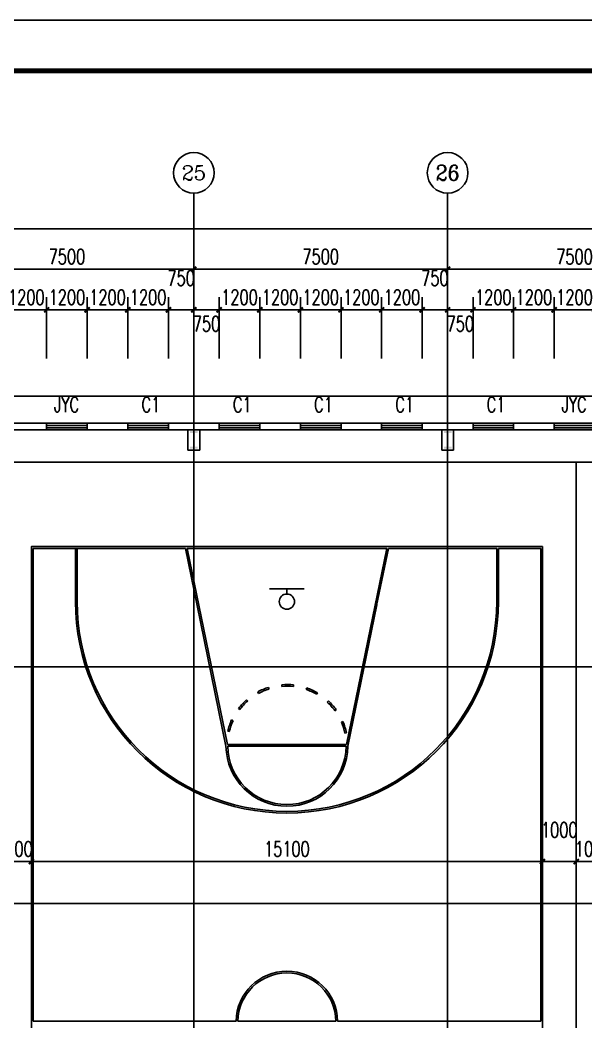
# Model space of a CAD drawing. Extents: x 962303 to 1579583, y -174742 to 224716.
# Drawn here: x 1523587 to 1540311, y 110641 to 140258 of the extents above; entities that cross this region are included whole.
import ezdxf
from ezdxf.enums import TextEntityAlignment as Align

# ---------------------------------------------------------------- set-up
doc = ezdxf.new("R2010")
doc.units = 0
doc.header["$LTSCALE"] = 1000
doc.header["$MEASUREMENT"] = 0
for name, color, linetype in [('AXIS', 3, 'Continuous'), ('AXIS_TEXT', 7, 'Continuous'), ('DOTE', 1, 'Continuous'), ('GROUND', 2, 'Continuous'), ('PUB_DIM', 3, 'Continuous'), ('PUB_TEXT', 7, 'Continuous'), ('PUB_TITLE', 4, 'Continuous'), ('WALL', 5, 'Continuous'), ('WINDOW', 4, 'Continuous'), ('WINDOW_TEXT', 7, 'Continuous')]:
    doc.layers.add(name, color=color, linetype=linetype)
doc.styles.add('_TCH_AXIS', font='COMPLEX', dxfattribs={"bigfont": 'GBCBIG'})
doc.styles.add('_TCH_DIM_T3', font='SIMPLEX', dxfattribs={"width": 0.705882, "bigfont": 'GBCBIG'})
doc.styles.add('_TCH_WINDOW', font='SIMPLEX', dxfattribs={"bigfont": 'GBCBIG'})
doc.styles.add('COMPLEX', font='COMPLEX')
doc.dimstyles.new('_TCH_ARCH&&150', dxfattribs={"dimtxt": 446.25, "dimasz": 150, "dimexe": 375, "dimexo": 450, "dimgap": 150, "dimtad": 1, "dimdec": 0, "dimzin": 0, "dimdsep": 46, "dimtxsty": '_TCH_DIM_T3', "dimblk": 'ARCHTICK', "dimcen": 0.09, "dimclrt": 7, "dimazin": 2, "dimtfac": 1, "dimtdec": 0, "dimtix": 1, "dimtmove": 2, "dimatfit": 3, "dimfxl": 0, "dimtolj": 1, "dimtzin": 0, "dimarcsym": 0})

# ---------------------------------------------------------------- blocks, each defined once
blk = doc.blocks.new('_ArchTick')
at = {"color": 0, "linetype": 'ByBlock', "const_width": 0.4}
blk.add_lwpolyline([(-0.5, -0.5), (0.5, 0.5)], dxfattribs=at)
blk = doc.blocks.new('*D699')
at = {"layer": 'AXIS', "color": 0, "lineweight": -2}
for p, q in [((1523173, 130255), (1523173, 132066)), ((1524373, 130255), (1524373, 132066)), ((1523173, 131691), (1523023, 131691)), ((1523173, 131691), (1524373, 131691)), ((1524373, 131691), (1524523, 131691))]:
    blk.add_line(p, q, dxfattribs=at)
at = {"layer": 'Defpoints', "color": 0}
for p in [(1524373, 131691), (1523173, 129805), (1524373, 129805)]:
    blk.add_point(p, dxfattribs=at)
at = {"layer": 'AXIS', "color": 0, "lineweight": -2, "xscale": 150, "yscale": 150, "zscale": 150}
blk.add_blockref('_ArchTick', (1523173, 131691), dxfattribs=at)
at = {"layer": 'AXIS', "color": 0, "lineweight": -2, "xscale": 150, "yscale": 150, "zscale": 150, "rotation": 180}
blk.add_blockref('_ArchTick', (1524373, 131691), dxfattribs=at)
at = {"layer": 'AXIS', "color": 7, "insert": (1523773, 132064), "char_height": 446.2, "attachment_point": 5, "style": '_TCH_DIM_T3'}
blk.add_mtext('\\A1;1200', dxfattribs=at)
blk = doc.blocks.new('*D700')
at = {"layer": 'AXIS', "color": 0, "lineweight": -2}
for p, q in [((1524373, 130255), (1524373, 132066)), ((1525573, 130255), (1525573, 132066)), ((1524373, 131691), (1524223, 131691)), ((1524373, 131691), (1525573, 131691)), ((1525573, 131691), (1525723, 131691))]:
    blk.add_line(p, q, dxfattribs=at)
at = {"layer": 'Defpoints', "color": 0}
for p in [(1525573, 131691), (1524373, 129805), (1525573, 129805)]:
    blk.add_point(p, dxfattribs=at)
at = {"layer": 'AXIS', "color": 0, "lineweight": -2, "xscale": 150, "yscale": 150, "zscale": 150}
blk.add_blockref('_ArchTick', (1524373, 131691), dxfattribs=at)
at = {"layer": 'AXIS', "color": 0, "lineweight": -2, "xscale": 150, "yscale": 150, "zscale": 150, "rotation": 180}
blk.add_blockref('_ArchTick', (1525573, 131691), dxfattribs=at)
at = {"layer": 'AXIS', "color": 7, "insert": (1524973, 132064), "char_height": 446.2, "attachment_point": 5, "style": '_TCH_DIM_T3'}
blk.add_mtext('\\A1;1200', dxfattribs=at)
blk = doc.blocks.new('*D701')
at = {"layer": 'AXIS', "color": 0, "lineweight": -2}
for p, q in [((1525573, 130255), (1525573, 132066)), ((1526773, 130255), (1526773, 132066)), ((1525573, 131691), (1525423, 131691)), ((1525573, 131691), (1526773, 131691)), ((1526773, 131691), (1526923, 131691))]:
    blk.add_line(p, q, dxfattribs=at)
at = {"layer": 'Defpoints', "color": 0}
for p in [(1526773, 131691), (1525573, 129805), (1526773, 129805)]:
    blk.add_point(p, dxfattribs=at)
at = {"layer": 'AXIS', "color": 0, "lineweight": -2, "xscale": 150, "yscale": 150, "zscale": 150}
blk.add_blockref('_ArchTick', (1525573, 131691), dxfattribs=at)
at = {"layer": 'AXIS', "color": 0, "lineweight": -2, "xscale": 150, "yscale": 150, "zscale": 150, "rotation": 180}
blk.add_blockref('_ArchTick', (1526773, 131691), dxfattribs=at)
at = {"layer": 'AXIS', "color": 7, "insert": (1526173, 132064), "char_height": 446.2, "attachment_point": 5, "style": '_TCH_DIM_T3'}
blk.add_mtext('\\A1;1200', dxfattribs=at)
blk = doc.blocks.new('*D702')
at = {"layer": 'AXIS', "color": 0, "lineweight": -2}
for p, q in [((1526773, 130255), (1526773, 132066)), ((1527973, 130255), (1527973, 132066)), ((1526773, 131691), (1526623, 131691)), ((1526773, 131691), (1527973, 131691)), ((1527973, 131691), (1528123, 131691))]:
    blk.add_line(p, q, dxfattribs=at)
at = {"layer": 'Defpoints', "color": 0}
for p in [(1527973, 131691), (1526773, 129805), (1527973, 129805)]:
    blk.add_point(p, dxfattribs=at)
at = {"layer": 'AXIS', "color": 0, "lineweight": -2, "xscale": 150, "yscale": 150, "zscale": 150}
blk.add_blockref('_ArchTick', (1526773, 131691), dxfattribs=at)
at = {"layer": 'AXIS', "color": 0, "lineweight": -2, "xscale": 150, "yscale": 150, "zscale": 150, "rotation": 180}
blk.add_blockref('_ArchTick', (1527973, 131691), dxfattribs=at)
at = {"layer": 'AXIS', "color": 7, "insert": (1527373, 132064), "char_height": 446.2, "attachment_point": 5, "style": '_TCH_DIM_T3'}
blk.add_mtext('\\A1;1200', dxfattribs=at)
blk = doc.blocks.new('*D703')
at = {"layer": 'AXIS', "color": 0, "lineweight": -2}
for p, q in [((1527973, 130255), (1527973, 132066)), ((1528723, 130255), (1528723, 132066)), ((1527973, 131691), (1528723, 131691))]:
    blk.add_line(p, q, dxfattribs=at)
at = {"layer": 'Defpoints', "color": 0}
for p in [(1528723, 131691), (1527973, 129805), (1528723, 129805)]:
    blk.add_point(p, dxfattribs=at)
at = {"layer": 'AXIS', "color": 0, "lineweight": -2, "xscale": 150, "yscale": 150, "zscale": 150, "rotation": 180}
blk.add_blockref('_ArchTick', (1527973, 131691), dxfattribs=at)
at = {"layer": 'AXIS', "color": 0, "lineweight": -2, "xscale": 150, "yscale": 150, "zscale": 150}
blk.add_blockref('_ArchTick', (1528723, 131691), dxfattribs=at)
at = {"layer": 'AXIS', "color": 7, "insert": (1528348, 132628), "char_height": 446.2, "attachment_point": 5, "style": '_TCH_DIM_T3'}
blk.add_mtext('\\A1;750', dxfattribs=at)
blk = doc.blocks.new('*D704')
at = {"layer": 'AXIS', "color": 0, "lineweight": -2}
for p, q in [((1528723, 130255), (1528723, 132066)), ((1529473, 130255), (1529473, 132066)), ((1528723, 131691), (1529473, 131691))]:
    blk.add_line(p, q, dxfattribs=at)
at = {"layer": 'Defpoints', "color": 0}
for p in [(1529473, 131691), (1528723, 129805), (1529473, 129805)]:
    blk.add_point(p, dxfattribs=at)
at = {"layer": 'AXIS', "color": 0, "lineweight": -2, "xscale": 150, "yscale": 150, "zscale": 150, "rotation": 180}
blk.add_blockref('_ArchTick', (1528723, 131691), dxfattribs=at)
at = {"layer": 'AXIS', "color": 0, "lineweight": -2, "xscale": 150, "yscale": 150, "zscale": 150}
blk.add_blockref('_ArchTick', (1529473, 131691), dxfattribs=at)
at = {"layer": 'AXIS', "color": 7, "insert": (1529098, 131278), "char_height": 446.2, "attachment_point": 5, "style": '_TCH_DIM_T3'}
blk.add_mtext('\\A1;750', dxfattribs=at)
blk = doc.blocks.new('*D705')
at = {"layer": 'AXIS', "color": 0, "lineweight": -2}
for p, q in [((1529473, 130255), (1529473, 132066)), ((1530673, 130255), (1530673, 132066)), ((1529473, 131691), (1529323, 131691)), ((1529473, 131691), (1530673, 131691)), ((1530673, 131691), (1530823, 131691))]:
    blk.add_line(p, q, dxfattribs=at)
at = {"layer": 'Defpoints', "color": 0}
for p in [(1530673, 131691), (1529473, 129805), (1530673, 129805)]:
    blk.add_point(p, dxfattribs=at)
at = {"layer": 'AXIS', "color": 0, "lineweight": -2, "xscale": 150, "yscale": 150, "zscale": 150}
blk.add_blockref('_ArchTick', (1529473, 131691), dxfattribs=at)
at = {"layer": 'AXIS', "color": 0, "lineweight": -2, "xscale": 150, "yscale": 150, "zscale": 150, "rotation": 180}
blk.add_blockref('_ArchTick', (1530673, 131691), dxfattribs=at)
at = {"layer": 'AXIS', "color": 7, "insert": (1530073, 132064), "char_height": 446.2, "attachment_point": 5, "style": '_TCH_DIM_T3'}
blk.add_mtext('\\A1;1200', dxfattribs=at)
blk = doc.blocks.new('*D706')
at = {"layer": 'AXIS', "color": 0, "lineweight": -2}
for p, q in [((1530673, 130255), (1530673, 132066)), ((1531873, 130255), (1531873, 132066)), ((1530673, 131691), (1530523, 131691)), ((1530673, 131691), (1531873, 131691)), ((1531873, 131691), (1532023, 131691))]:
    blk.add_line(p, q, dxfattribs=at)
at = {"layer": 'Defpoints', "color": 0}
for p in [(1531873, 131691), (1530673, 129805), (1531873, 129805)]:
    blk.add_point(p, dxfattribs=at)
at = {"layer": 'AXIS', "color": 0, "lineweight": -2, "xscale": 150, "yscale": 150, "zscale": 150}
blk.add_blockref('_ArchTick', (1530673, 131691), dxfattribs=at)
at = {"layer": 'AXIS', "color": 0, "lineweight": -2, "xscale": 150, "yscale": 150, "zscale": 150, "rotation": 180}
blk.add_blockref('_ArchTick', (1531873, 131691), dxfattribs=at)
at = {"layer": 'AXIS', "color": 7, "insert": (1531273, 132064), "char_height": 446.2, "attachment_point": 5, "style": '_TCH_DIM_T3'}
blk.add_mtext('\\A1;1200', dxfattribs=at)
blk = doc.blocks.new('*D707')
at = {"layer": 'AXIS', "color": 0, "lineweight": -2}
for p, q in [((1531873, 130255), (1531873, 132066)), ((1533073, 130255), (1533073, 132066)), ((1531873, 131691), (1531723, 131691)), ((1531873, 131691), (1533073, 131691)), ((1533073, 131691), (1533223, 131691))]:
    blk.add_line(p, q, dxfattribs=at)
at = {"layer": 'Defpoints', "color": 0}
for p in [(1533073, 131691), (1531873, 129805), (1533073, 129805)]:
    blk.add_point(p, dxfattribs=at)
at = {"layer": 'AXIS', "color": 0, "lineweight": -2, "xscale": 150, "yscale": 150, "zscale": 150}
blk.add_blockref('_ArchTick', (1531873, 131691), dxfattribs=at)
at = {"layer": 'AXIS', "color": 0, "lineweight": -2, "xscale": 150, "yscale": 150, "zscale": 150, "rotation": 180}
blk.add_blockref('_ArchTick', (1533073, 131691), dxfattribs=at)
at = {"layer": 'AXIS', "color": 7, "insert": (1532473, 132064), "char_height": 446.2, "attachment_point": 5, "style": '_TCH_DIM_T3'}
blk.add_mtext('\\A1;1200', dxfattribs=at)
blk = doc.blocks.new('*D708')
at = {"layer": 'AXIS', "color": 0, "lineweight": -2}
for p, q in [((1533073, 130255), (1533073, 132066)), ((1534273, 130255), (1534273, 132066)), ((1533073, 131691), (1532923, 131691)), ((1533073, 131691), (1534273, 131691)), ((1534273, 131691), (1534423, 131691))]:
    blk.add_line(p, q, dxfattribs=at)
at = {"layer": 'Defpoints', "color": 0}
for p in [(1534273, 131691), (1533073, 129805), (1534273, 129805)]:
    blk.add_point(p, dxfattribs=at)
at = {"layer": 'AXIS', "color": 0, "lineweight": -2, "xscale": 150, "yscale": 150, "zscale": 150}
blk.add_blockref('_ArchTick', (1533073, 131691), dxfattribs=at)
at = {"layer": 'AXIS', "color": 0, "lineweight": -2, "xscale": 150, "yscale": 150, "zscale": 150, "rotation": 180}
blk.add_blockref('_ArchTick', (1534273, 131691), dxfattribs=at)
at = {"layer": 'AXIS', "color": 7, "insert": (1533673, 132064), "char_height": 446.2, "attachment_point": 5, "style": '_TCH_DIM_T3'}
blk.add_mtext('\\A1;1200', dxfattribs=at)
blk = doc.blocks.new('*D709')
at = {"layer": 'AXIS', "color": 0, "lineweight": -2}
for p, q in [((1534273, 130255), (1534273, 132066)), ((1535473, 130255), (1535473, 132066)), ((1534273, 131691), (1534123, 131691)), ((1534273, 131691), (1535473, 131691)), ((1535473, 131691), (1535623, 131691))]:
    blk.add_line(p, q, dxfattribs=at)
at = {"layer": 'Defpoints', "color": 0}
for p in [(1535473, 131691), (1534273, 129805), (1535473, 129805)]:
    blk.add_point(p, dxfattribs=at)
at = {"layer": 'AXIS', "color": 0, "lineweight": -2, "xscale": 150, "yscale": 150, "zscale": 150}
blk.add_blockref('_ArchTick', (1534273, 131691), dxfattribs=at)
at = {"layer": 'AXIS', "color": 0, "lineweight": -2, "xscale": 150, "yscale": 150, "zscale": 150, "rotation": 180}
blk.add_blockref('_ArchTick', (1535473, 131691), dxfattribs=at)
at = {"layer": 'AXIS', "color": 7, "insert": (1534873, 132064), "char_height": 446.2, "attachment_point": 5, "style": '_TCH_DIM_T3'}
blk.add_mtext('\\A1;1200', dxfattribs=at)
blk = doc.blocks.new('*D710')
at = {"layer": 'AXIS', "color": 0, "lineweight": -2}
for p, q in [((1535473, 130255), (1535473, 132066)), ((1536223, 130255), (1536223, 132066)), ((1535473, 131691), (1536223, 131691))]:
    blk.add_line(p, q, dxfattribs=at)
at = {"layer": 'Defpoints', "color": 0}
for p in [(1536223, 131691), (1535473, 129805), (1536223, 129805)]:
    blk.add_point(p, dxfattribs=at)
at = {"layer": 'AXIS', "color": 0, "lineweight": -2, "xscale": 150, "yscale": 150, "zscale": 150, "rotation": 180}
blk.add_blockref('_ArchTick', (1535473, 131691), dxfattribs=at)
at = {"layer": 'AXIS', "color": 0, "lineweight": -2, "xscale": 150, "yscale": 150, "zscale": 150}
blk.add_blockref('_ArchTick', (1536223, 131691), dxfattribs=at)
at = {"layer": 'AXIS', "color": 7, "insert": (1535848, 132628), "char_height": 446.2, "attachment_point": 5, "style": '_TCH_DIM_T3'}
blk.add_mtext('\\A1;750', dxfattribs=at)
blk = doc.blocks.new('*D711')
at = {"layer": 'AXIS', "color": 0, "lineweight": -2}
for p, q in [((1536223, 130255), (1536223, 132066)), ((1536973, 130255), (1536973, 132066)), ((1536223, 131691), (1536973, 131691))]:
    blk.add_line(p, q, dxfattribs=at)
at = {"layer": 'Defpoints', "color": 0}
for p in [(1536973, 131691), (1536223, 129805), (1536973, 129805)]:
    blk.add_point(p, dxfattribs=at)
at = {"layer": 'AXIS', "color": 0, "lineweight": -2, "xscale": 150, "yscale": 150, "zscale": 150, "rotation": 180}
blk.add_blockref('_ArchTick', (1536223, 131691), dxfattribs=at)
at = {"layer": 'AXIS', "color": 0, "lineweight": -2, "xscale": 150, "yscale": 150, "zscale": 150}
blk.add_blockref('_ArchTick', (1536973, 131691), dxfattribs=at)
at = {"layer": 'AXIS', "color": 7, "insert": (1536598, 131278), "char_height": 446.2, "attachment_point": 5, "style": '_TCH_DIM_T3'}
blk.add_mtext('\\A1;750', dxfattribs=at)
blk = doc.blocks.new('*D712')
at = {"layer": 'AXIS', "color": 0, "lineweight": -2}
for p, q in [((1536973, 130255), (1536973, 132066)), ((1538173, 130255), (1538173, 132066)), ((1536973, 131691), (1536823, 131691)), ((1536973, 131691), (1538173, 131691)), ((1538173, 131691), (1538323, 131691))]:
    blk.add_line(p, q, dxfattribs=at)
at = {"layer": 'Defpoints', "color": 0}
for p in [(1538173, 131691), (1536973, 129805), (1538173, 129805)]:
    blk.add_point(p, dxfattribs=at)
at = {"layer": 'AXIS', "color": 0, "lineweight": -2, "xscale": 150, "yscale": 150, "zscale": 150}
blk.add_blockref('_ArchTick', (1536973, 131691), dxfattribs=at)
at = {"layer": 'AXIS', "color": 0, "lineweight": -2, "xscale": 150, "yscale": 150, "zscale": 150, "rotation": 180}
blk.add_blockref('_ArchTick', (1538173, 131691), dxfattribs=at)
at = {"layer": 'AXIS', "color": 7, "insert": (1537573, 132064), "char_height": 446.2, "attachment_point": 5, "style": '_TCH_DIM_T3'}
blk.add_mtext('\\A1;1200', dxfattribs=at)
blk = doc.blocks.new('*D713')
at = {"layer": 'AXIS', "color": 0, "lineweight": -2}
for p, q in [((1538173, 130255), (1538173, 132066)), ((1539373, 130255), (1539373, 132066)), ((1538173, 131691), (1538023, 131691)), ((1538173, 131691), (1539373, 131691)), ((1539373, 131691), (1539523, 131691))]:
    blk.add_line(p, q, dxfattribs=at)
at = {"layer": 'Defpoints', "color": 0}
for p in [(1539373, 131691), (1538173, 129805), (1539373, 129805)]:
    blk.add_point(p, dxfattribs=at)
at = {"layer": 'AXIS', "color": 0, "lineweight": -2, "xscale": 150, "yscale": 150, "zscale": 150}
blk.add_blockref('_ArchTick', (1538173, 131691), dxfattribs=at)
at = {"layer": 'AXIS', "color": 0, "lineweight": -2, "xscale": 150, "yscale": 150, "zscale": 150, "rotation": 180}
blk.add_blockref('_ArchTick', (1539373, 131691), dxfattribs=at)
at = {"layer": 'AXIS', "color": 7, "insert": (1538773, 132064), "char_height": 446.2, "attachment_point": 5, "style": '_TCH_DIM_T3'}
blk.add_mtext('\\A1;1200', dxfattribs=at)
blk = doc.blocks.new('*D714')
at = {"layer": 'AXIS', "color": 0, "lineweight": -2}
for p, q in [((1539373, 130255), (1539373, 132066)), ((1540573, 130255), (1540573, 132066)), ((1539373, 131691), (1539223, 131691)), ((1539373, 131691), (1540573, 131691)), ((1540573, 131691), (1540723, 131691))]:
    blk.add_line(p, q, dxfattribs=at)
at = {"layer": 'Defpoints', "color": 0}
for p in [(1540573, 131691), (1539373, 129805), (1540573, 129805)]:
    blk.add_point(p, dxfattribs=at)
at = {"layer": 'AXIS', "color": 0, "lineweight": -2, "xscale": 150, "yscale": 150, "zscale": 150}
blk.add_blockref('_ArchTick', (1539373, 131691), dxfattribs=at)
at = {"layer": 'AXIS', "color": 0, "lineweight": -2, "xscale": 150, "yscale": 150, "zscale": 150, "rotation": 180}
blk.add_blockref('_ArchTick', (1540573, 131691), dxfattribs=at)
at = {"layer": 'AXIS', "color": 7, "insert": (1539973, 132064), "char_height": 446.2, "attachment_point": 5, "style": '_TCH_DIM_T3'}
blk.add_mtext('\\A1;1200', dxfattribs=at)
blk = doc.blocks.new('*D771')
at = {"layer": 'Defpoints', "color": 0}
for p in [(1540023, 116799), (1541023, 116799), (1541023, 115381)]:
    blk.add_point(p, dxfattribs=at)
at = {"layer": 'PUB_DIM', "color": 0, "lineweight": -2}
for p, q in [((1540023, 116349), (1540023, 115006)), ((1541023, 116349), (1541023, 115006)), ((1540023, 115381), (1539873, 115381)), ((1540023, 115381), (1541023, 115381)), ((1541023, 115381), (1541173, 115381))]:
    blk.add_line(p, q, dxfattribs=at)
at = {"layer": 'PUB_DIM', "color": 0, "lineweight": -2, "xscale": 150, "yscale": 150, "zscale": 150}
blk.add_blockref('_ArchTick', (1540023, 115381), dxfattribs=at)
at = {"layer": 'PUB_DIM', "color": 0, "lineweight": -2, "xscale": 150, "yscale": 150, "zscale": 150, "rotation": 180}
blk.add_blockref('_ArchTick', (1541023, 115381), dxfattribs=at)
at = {"layer": 'PUB_DIM', "color": 7, "insert": (1540523, 115754), "char_height": 446.2, "attachment_point": 5, "style": '_TCH_DIM_T3'}
blk.add_mtext('\\A1;1000', dxfattribs=at)
blk = doc.blocks.new('*D772')
at = {"layer": 'Defpoints', "color": 0}
for p in [(1539023, 116799), (1540023, 116799), (1540023, 115381)]:
    blk.add_point(p, dxfattribs=at)
at = {"layer": 'PUB_DIM', "color": 0, "lineweight": -2}
for p, q in [((1539023, 116349), (1539023, 115006)), ((1540023, 116349), (1540023, 115006)), ((1539023, 115381), (1540023, 115381))]:
    blk.add_line(p, q, dxfattribs=at)
at = {"layer": 'PUB_DIM', "color": 0, "lineweight": -2, "xscale": 150, "yscale": 150, "zscale": 150, "rotation": 180}
blk.add_blockref('_ArchTick', (1539023, 115381), dxfattribs=at)
at = {"layer": 'PUB_DIM', "color": 0, "lineweight": -2, "xscale": 150, "yscale": 150, "zscale": 150}
blk.add_blockref('_ArchTick', (1540023, 115381), dxfattribs=at)
at = {"layer": 'PUB_DIM', "color": 7, "insert": (1539523, 116319), "char_height": 446.2, "attachment_point": 5, "style": '_TCH_DIM_T3'}
blk.add_mtext('\\A1;1000', dxfattribs=at)
blk = doc.blocks.new('*D773')
at = {"layer": 'Defpoints', "color": 0}
for p in [(1523923, 116799), (1539023, 116799), (1539023, 115381)]:
    blk.add_point(p, dxfattribs=at)
at = {"layer": 'PUB_DIM', "color": 0, "lineweight": -2}
for p, q in [((1523923, 116349), (1523923, 115006)), ((1539023, 116349), (1539023, 115006)), ((1523923, 115381), (1539023, 115381))]:
    blk.add_line(p, q, dxfattribs=at)
at = {"layer": 'PUB_DIM', "color": 0, "lineweight": -2, "xscale": 150, "yscale": 150, "zscale": 150, "rotation": 180}
blk.add_blockref('_ArchTick', (1523923, 115381), dxfattribs=at)
at = {"layer": 'PUB_DIM', "color": 0, "lineweight": -2, "xscale": 150, "yscale": 150, "zscale": 150}
blk.add_blockref('_ArchTick', (1539023, 115381), dxfattribs=at)
at = {"layer": 'PUB_DIM', "color": 7, "insert": (1531473, 115754), "char_height": 446.2, "attachment_point": 5, "style": '_TCH_DIM_T3'}
blk.add_mtext('\\A1;15100', dxfattribs=at)
blk = doc.blocks.new('*D774')
at = {"layer": 'Defpoints', "color": 0}
for p in [(1522923, 116799), (1523923, 116799), (1523923, 115381)]:
    blk.add_point(p, dxfattribs=at)
at = {"layer": 'PUB_DIM', "color": 0, "lineweight": -2}
for p, q in [((1522923, 116349), (1522923, 115006)), ((1523923, 116349), (1523923, 115006)), ((1522923, 115381), (1522773, 115381)), ((1522923, 115381), (1523923, 115381)), ((1523923, 115381), (1524073, 115381))]:
    blk.add_line(p, q, dxfattribs=at)
at = {"layer": 'PUB_DIM', "color": 0, "lineweight": -2, "xscale": 150, "yscale": 150, "zscale": 150}
blk.add_blockref('_ArchTick', (1522923, 115381), dxfattribs=at)
at = {"layer": 'PUB_DIM', "color": 0, "lineweight": -2, "xscale": 150, "yscale": 150, "zscale": 150, "rotation": 180}
blk.add_blockref('_ArchTick', (1523923, 115381), dxfattribs=at)
at = {"layer": 'PUB_DIM', "color": 7, "insert": (1523423, 115754), "char_height": 446.2, "attachment_point": 5, "style": '_TCH_DIM_T3'}
blk.add_mtext('\\A1;1000', dxfattribs=at)
blk = doc.blocks.new('*D932')
at = {"layer": 'AXIS', "color": 0, "lineweight": -2}
for p, q in [((1521223, 129591), (1521223, 133266)), ((1528723, 129591), (1528723, 133266)), ((1521223, 132891), (1528723, 132891))]:
    blk.add_line(p, q, dxfattribs=at)
at = {"layer": 'Defpoints', "color": 0}
for p in [(1528723, 132891), (1521223, 129141), (1528723, 129141)]:
    blk.add_point(p, dxfattribs=at)
at = {"layer": 'AXIS', "color": 0, "lineweight": -2, "xscale": 150, "yscale": 150, "zscale": 150, "rotation": 180}
blk.add_blockref('_ArchTick', (1521223, 132891), dxfattribs=at)
at = {"layer": 'AXIS', "color": 0, "lineweight": -2, "xscale": 150, "yscale": 150, "zscale": 150}
blk.add_blockref('_ArchTick', (1528723, 132891), dxfattribs=at)
at = {"layer": 'AXIS', "color": 7, "insert": (1524973, 133264), "char_height": 446.2, "attachment_point": 5, "style": '_TCH_DIM_T3'}
blk.add_mtext('\\A1;7500', dxfattribs=at)
blk = doc.blocks.new('*D933')
at = {"layer": 'AXIS', "color": 0, "lineweight": -2}
for p, q in [((1528723, 129591), (1528723, 133266)), ((1536223, 129591), (1536223, 133266)), ((1528723, 132891), (1536223, 132891))]:
    blk.add_line(p, q, dxfattribs=at)
at = {"layer": 'Defpoints', "color": 0}
for p in [(1536223, 132891), (1528723, 129141), (1536223, 129141)]:
    blk.add_point(p, dxfattribs=at)
at = {"layer": 'AXIS', "color": 0, "lineweight": -2, "xscale": 150, "yscale": 150, "zscale": 150, "rotation": 180}
blk.add_blockref('_ArchTick', (1528723, 132891), dxfattribs=at)
at = {"layer": 'AXIS', "color": 0, "lineweight": -2, "xscale": 150, "yscale": 150, "zscale": 150}
blk.add_blockref('_ArchTick', (1536223, 132891), dxfattribs=at)
at = {"layer": 'AXIS', "color": 7, "insert": (1532473, 133264), "char_height": 446.2, "attachment_point": 5, "style": '_TCH_DIM_T3'}
blk.add_mtext('\\A1;7500', dxfattribs=at)
blk = doc.blocks.new('*D934')
at = {"layer": 'AXIS', "color": 0, "lineweight": -2}
for p, q in [((1536223, 129591), (1536223, 133266)), ((1543723, 129591), (1543723, 133266)), ((1536223, 132891), (1543723, 132891))]:
    blk.add_line(p, q, dxfattribs=at)
at = {"layer": 'Defpoints', "color": 0}
for p in [(1543723, 132891), (1536223, 129141), (1543723, 129141)]:
    blk.add_point(p, dxfattribs=at)
at = {"layer": 'AXIS', "color": 0, "lineweight": -2, "xscale": 150, "yscale": 150, "zscale": 150, "rotation": 180}
blk.add_blockref('_ArchTick', (1536223, 132891), dxfattribs=at)
at = {"layer": 'AXIS', "color": 0, "lineweight": -2, "xscale": 150, "yscale": 150, "zscale": 150}
blk.add_blockref('_ArchTick', (1543723, 132891), dxfattribs=at)
at = {"layer": 'AXIS', "color": 7, "insert": (1539973, 133264), "char_height": 446.2, "attachment_point": 5, "style": '_TCH_DIM_T3'}
blk.add_mtext('\\A1;7500', dxfattribs=at)
blk = doc.blocks.new('*D937')
at = {"layer": 'AXIS', "color": 0, "lineweight": -2}
for p, q in [((1348523, 130255), (1348523, 134466)), ((1558923, 130255), (1558923, 134466)), ((1348523, 134091), (1558923, 134091))]:
    blk.add_line(p, q, dxfattribs=at)
at = {"layer": 'Defpoints', "color": 0}
for p in [(1558923, 134091), (1348523, 129805), (1558923, 129805)]:
    blk.add_point(p, dxfattribs=at)
at = {"layer": 'AXIS', "color": 0, "lineweight": -2, "xscale": 150, "yscale": 150, "zscale": 150, "rotation": 180}
blk.add_blockref('_ArchTick', (1348523, 134091), dxfattribs=at)
at = {"layer": 'AXIS', "color": 0, "lineweight": -2, "xscale": 150, "yscale": 150, "zscale": 150}
blk.add_blockref('_ArchTick', (1558923, 134091), dxfattribs=at)
at = {"layer": 'AXIS', "color": 7, "insert": (1453723, 134464), "char_height": 446.2, "attachment_point": 5, "style": '_TCH_DIM_T3'}
blk.add_mtext('\\A1;210400', dxfattribs=at)
blk = doc.blocks.new('_AXISO')
blk.add_circle((0, 0), 0.5)
at = {"layer": 'AXIS_TEXT', "style": 'COMPLEX', "width": 1.041667}
blk.add_attdef('A', text='', height=0.56, dxfattribs=at).set_placement((-0.25, -0.28), (0.25, -0.28), align=Align.FIT)
blk = doc.blocks.new('$WINLIB2D$00000001')
at = {"color": 0}
for points in [[(-0.5, 0.5), (-0.5, -0.5)], [(-0.5, 0.5), (0.5, 0.5)], [(0.5, -0.5), (0.5, 0.5)], [(0.5, 0.167), (-0.5, 0.167)], [(0.5, -0.167), (-0.5, -0.167)], [(-0.5, -0.5), (0.5, -0.5)]]:
    blk.add_lwpolyline(points, dxfattribs=at)

msp = doc.modelspace()

# ---------------------------------------------------------------- hatches: boundary and pattern name
h = msp.add_hatch(color=2)
h.paths.add_polyline_path([(1528697.7, 128051.2), (1528753.7, 128051.2), (1528753.7, 127643.2), (1528697.7, 127643.2)])
h.paths.add_polyline_path([(1528613.7, 127643.2), (1528837.7, 127643.2), (1528837.7, 127587.2), (1528613.7, 127587.2)])
h.paths.add_polyline_path([(1528613.7, 128107.2), (1528837.7, 128107.2), (1528837.7, 128051.2), (1528613.7, 128051.2)])
h = msp.add_hatch(color=2)
h.paths.add_polyline_path([(1536197.7, 128051.2), (1536253.7, 128051.2), (1536253.7, 127643.2), (1536197.7, 127643.2)])
h.paths.add_polyline_path([(1536113.7, 127643.2), (1536337.7, 127643.2), (1536337.7, 127587.2), (1536113.7, 127587.2)])
h.paths.add_polyline_path([(1536113.7, 128107.2), (1536337.7, 128107.2), (1536337.7, 128051.2), (1536113.7, 128051.2)])

# ---------------------------------------------------------------- linework, layer by layer
for p, q in [((1558123.2, 127190.9), (1368273.2, 127190.9)), ((1540023.2, 94090.9), (1540023.2, 127190.9)), ((1540023.2, 127190.9), (1540023.2, 94090.9)), ((1523923.2, 110665.9), (1523923.2, 124690.9)), ((1523923.2, 124690.9), (1539023.2, 124690.9)), ((1539023.2, 124690.9), (1539023.2, 110665.9)), ((1523973.2, 110665.9), (1523973.2, 124640.9)), ((1523973.2, 124640.9), (1528473.2, 124640.9)), ((1525223.2, 124640.9), (1525223.2, 123065.9)), ((1525273.2, 124640.9), (1525273.2, 123065.9)), ((1528473.2, 124640.9), (1528820.4, 122948.4)), ((1528524.2, 124640.9), (1534422.1, 124640.9)), ((1528524.2, 124640.9), (1529714.1, 118840.9)), ((1534422.1, 124640.9), (1533232.2, 118840.9)), ((1534473.2, 124640.9), (1534126, 122948.4)), ((1534473.2, 124640.9), (1537673.2, 124640.9)), ((1537673.2, 123065.9), (1537673.2, 124640.9)), ((1537723.2, 124640.9), (1538973.2, 124640.9)), ((1537723.2, 123065.9), (1537723.2, 124640.9)), ((1538973.2, 124640.9), (1538973.2, 110665.9)), ((1531982, 123440.9), (1530955.4, 123440.9)), ((1531473.2, 123440.9), (1531473.2, 123290.9)), ((1528820.4, 122948.4), (1529673.4, 118790.9)), ((1534130.3, 122969.7), (1533273, 118790.9)), ((1531327.4, 120559.8), (1531323.2, 120609.6)), ((1531667.4, 120555.1), (1531672.9, 120604.8)), ((1530633.5, 120351.3), (1530609.5, 120395.1)), ((1530946.3, 120484.7), (1530931.2, 120532.4)), ((1532046.2, 120469.4), (1532062.6, 120516.6)), ((1532355.2, 120327.3), (1532380.4, 120370.5)), ((1530315.5, 120128.2), (1530282.4, 120165.7)), ((1532666.9, 120095.6), (1532701, 120132.1)), ((1530083.6, 119879.6), (1530043.9, 119910)), ((1532891.8, 119840.6), (1532932.3, 119869.8)), ((1529883.2, 119546.9), (1529837.7, 119567.8)), ((1533082.9, 119502.4), (1533128.9, 119522)), ((1529771.8, 119225.6), (1529723.2, 119237.3)), ((1533185.3, 119178.1), (1533234.2, 119188.5)), ((1533232.2, 118840.9), (1529714.1, 118840.9)), ((1533223, 118790.9), (1529723.4, 118790.9)), ((1523923.2, 96590.9), (1523923.2, 110665.9)), ((1523973.2, 110665.9), (1529973.4, 110665.9)), ((1530023.4, 110665.9), (1532923, 110665.9)), ((1532973, 110665.9), (1538973.2, 110665.9)), ((1539023.2, 110665.9), (1539023.2, 96590.9))]:
    msp.add_line(p, q)
msp.add_lwpolyline([(1539023.2, 124690.9), (1523923.2, 124690.9), (1523923.2, 96590.9), (1539023.2, 96590.9)], close=True)
msp.add_circle((1531473.2, 123065.9), 225)
for centre, radius, start, end in [((1531473.2, 123065.9), 6250, 180, 0), ((1531473.2, 123065.9), 6200, 180, 0), ((1531473.2, 118815.9), 1800, 83.62832, 94.77876), ((1531473.2, 118815.9), 1750, 83.62832, 94.77876), ((1531473.2, 118815.9), 1800, 107.52212, 118.67257), ((1531473.2, 118815.9), 1750, 107.52212, 118.67257), ((1531473.2, 118815.9), 1750, 59.73451, 70.88496), ((1531473.2, 118815.9), 1800, 59.73451, 70.88496), ((1531473.2, 118815.9), 1800, 131.41593, 142.56637), ((1531473.2, 118815.9), 1750, 131.41593, 142.56637), ((1531473.2, 118815.9), 1750, 35.84071, 46.99115), ((1531473.2, 118815.9), 1800, 35.84071, 46.99115), ((1531473.2, 118815.9), 1800, 155.30973, 166.46018), ((1531473.2, 118815.9), 1750, 155.30973, 166.46018), ((1531473.2, 118815.9), 1750, 11.9469, 23.09735), ((1531473.2, 118815.9), 1800, 11.9469, 23.09735), ((1531473.2, 118815.9), 1800, 180.79646, 359.20354), ((1531473.2, 118815.9), 1750, 180.81854, 359.18146), ((1531473.2, 110640.9), 1500, 0.95497, 179.04503), ((1531473.2, 110640.9), 1450, 0.98791, 179.01209)]:
    msp.add_arc(centre, radius, start, end)
at = {"layer": 'AXIS'}
for p, q in [((1528723.2, 129140.9), (1528723.2, 135140.9)), ((1536223.2, 129140.9), (1536223.2, 135140.9))]:
    msp.add_line(p, q, dxfattribs=at)
at = {"layer": 'DOTE'}
for p, q in [((1528723.2, 92140.9), (1528723.2, 129140.9)), ((1536223.2, 92140.9), (1536223.2, 129140.9)), ((1347723.2, 128140.9), (1559923.2, 128140.9)), ((1347723.2, 121140.9), (1559923.2, 121140.9)), ((1347723.2, 114140.9), (1559923.2, 114140.9))]:
    msp.add_line(p, q, dxfattribs=at)
at = {"layer": 'GROUND'}
for p, q in [((1545473.2, 129140.9), (1519473.2, 129140.9)), ((1545473.2, 128340.9), (1519473.2, 128340.9))]:
    msp.add_line(p, q, dxfattribs=at)
at = {"layer": 'PUB_TEXT'}
for p, q in [((1528548, 127541), (1528548, 128140.9)), ((1528898.4, 128140.9), (1528898.4, 127541)), ((1536048, 127541), (1536048, 128140.9)), ((1536398.4, 128140.9), (1536398.4, 127541)), ((1528898.4, 127541), (1528548, 127541)), ((1536398.4, 127541), (1536048, 127541))]:
    msp.add_line(p, q, dxfattribs=at)
at = {"layer": 'PUB_TITLE'}
msp.add_lwpolyline([(1334333.3, 77258.1), (1579583.3, 77258.1), (1579583.3, 140258.1), (1334333.3, 140258.1)], close=True, dxfattribs=at)
at = {"layer": 'PUB_TITLE', "const_width": 150}
msp.add_lwpolyline([(1338083.3, 78758.1), (1578083.3, 78758.1), (1578083.3, 138758.1), (1338083.3, 138758.1)], close=True, dxfattribs=at)
at = {"layer": 'WALL'}
for p, q in [((1524373.2, 128340.9), (1523173.2, 128340.9)), ((1524373.2, 128140.9), (1524373.2, 128340.9)), ((1526773.2, 128340.9), (1525573.2, 128340.9)), ((1525573.2, 128340.9), (1525573.2, 128140.9)), ((1526773.2, 128140.9), (1526773.2, 128340.9)), ((1529473.2, 128340.9), (1527973.2, 128340.9)), ((1527973.2, 128340.9), (1527973.2, 128140.9)), ((1529473.2, 128140.9), (1529473.2, 128340.9)), ((1531873.2, 128340.9), (1530673.2, 128340.9)), ((1530673.2, 128340.9), (1530673.2, 128140.9)), ((1531873.2, 128140.9), (1531873.2, 128340.9)), ((1534273.2, 128340.9), (1533073.2, 128340.9)), ((1533073.2, 128340.9), (1533073.2, 128140.9)), ((1534273.2, 128140.9), (1534273.2, 128340.9)), ((1536973.2, 128340.9), (1535473.2, 128340.9)), ((1535473.2, 128340.9), (1535473.2, 128140.9)), ((1536973.2, 128140.9), (1536973.2, 128340.9)), ((1539373.2, 128340.9), (1538173.2, 128340.9)), ((1538173.2, 128340.9), (1538173.2, 128140.9)), ((1539373.2, 128140.9), (1539373.2, 128340.9)), ((1523173.2, 128140.9), (1524373.2, 128140.9)), ((1525573.2, 128140.9), (1526773.2, 128140.9)), ((1527973.2, 128140.9), (1529473.2, 128140.9)), ((1530673.2, 128140.9), (1531873.2, 128140.9)), ((1533073.2, 128140.9), (1534273.2, 128140.9)), ((1535473.2, 128140.9), (1536973.2, 128140.9)), ((1538173.2, 128140.9), (1539373.2, 128140.9))]:
    msp.add_line(p, q, dxfattribs=at)

# ---------------------------------------------------------------- block references
at = {"layer": 'AXIS'}
ref = msp.add_blockref('_AXISO', (1528723.2, 135740.9), dxfattribs=dict(at, xscale=1200, yscale=1200, zscale=1200))
ref.add_attrib('A', '25', dxfattribs={"layer": 'AXIS_TEXT', "height": 441.41, "style": '_TCH_AXIS'}).set_placement((1528365.8, 135520.2), (1529080.5, 135520.2), align=Align.FIT)
ref = msp.add_blockref('_AXISO', (1536223.2, 135740.9), dxfattribs=dict(at, xscale=1200, yscale=1200, zscale=1200))
ref.add_attrib('A', '26', dxfattribs={"layer": 'AXIS_TEXT', "height": 450.98, "style": '_TCH_AXIS', "width": 0.970588}).set_placement((1535868.8, 135515.4), (1536577.5, 135515.4), align=Align.FIT)
at = {"layer": 'WINDOW'}
ref = msp.add_blockref('$WINLIB2D$00000001', (1524973.2, 128240.9), dxfattribs=dict(at, xscale=1200, yscale=200, zscale=1200, rotation=180))
ref.add_attrib('A', 'JYC', (1524590.7, 128667.7), dxfattribs={"layer": 'WINDOW_TEXT', "height": 446.25, "style": '_TCH_WINDOW', "width": 0.705882})
ref = msp.add_blockref('$WINLIB2D$00000001', (1527373.2, 128240.9), dxfattribs=dict(at, xscale=1200, yscale=200, zscale=1200, rotation=180))
ref.add_attrib('A', 'C1', (1527178.2, 128667.7), dxfattribs={"layer": 'WINDOW_TEXT', "height": 446.25, "style": '_TCH_WINDOW', "width": 0.705882})
ref = msp.add_blockref('$WINLIB2D$00000001', (1530073.2, 128240.9), dxfattribs=dict(at, xscale=1200, yscale=200, zscale=1200, rotation=180))
ref.add_attrib('A', 'C1', (1529878.2, 128667.7), dxfattribs={"layer": 'WINDOW_TEXT', "height": 446.25, "style": '_TCH_WINDOW', "width": 0.705882})
ref = msp.add_blockref('$WINLIB2D$00000001', (1532473.2, 128240.9), dxfattribs=dict(at, xscale=1200, yscale=200, zscale=1200, rotation=180))
ref.add_attrib('A', 'C1', (1532278.2, 128667.7), dxfattribs={"layer": 'WINDOW_TEXT', "height": 446.25, "style": '_TCH_WINDOW', "width": 0.705882})
ref = msp.add_blockref('$WINLIB2D$00000001', (1534873.2, 128240.9), dxfattribs=dict(at, xscale=1200, yscale=200, zscale=1200, rotation=180))
ref.add_attrib('A', 'C1', (1534678.2, 128667.7), dxfattribs={"layer": 'WINDOW_TEXT', "height": 446.25, "style": '_TCH_WINDOW', "width": 0.705882})
ref = msp.add_blockref('$WINLIB2D$00000001', (1537573.2, 128240.9), dxfattribs=dict(at, xscale=1200, yscale=200, zscale=1200, rotation=180))
ref.add_attrib('A', 'C1', (1537378.2, 128667.7), dxfattribs={"layer": 'WINDOW_TEXT', "height": 446.25, "style": '_TCH_WINDOW', "width": 0.705882})
ref = msp.add_blockref('$WINLIB2D$00000001', (1539973.2, 128240.9), dxfattribs=dict(at, xscale=1200, yscale=200, zscale=1200, rotation=180))
ref.add_attrib('A', 'JYC', (1539590.7, 128667.7), dxfattribs={"layer": 'WINDOW_TEXT', "height": 446.25, "style": '_TCH_WINDOW', "width": 0.705882})

# ---------------------------------------------------------------- dimensions: what is measured, and where the dimension line sits
at = {"layer": 'AXIS'}
for p1, p2, distance, picture, middle in [((1348523.2, 129804.5), (1558923.2, 129804.5), 4286.3, '*D937', (1453723.2, 134464)), ((1521223.2, 129140.9), (1528723.2, 129140.9), 3750, '*D932', (1524973.2, 133264)), ((1528723.2, 129140.9), (1536223.2, 129140.9), 3750, '*D933', (1532473.2, 133264)), ((1536223.2, 129140.9), (1543723.2, 129140.9), 3750, '*D934', (1539973.2, 133264)), ((1523173.2, 129804.5), (1524373.2, 129804.5), 1886.3, '*D699', (1523773.2, 132064)), ((1524373.2, 129804.5), (1525573.2, 129804.5), 1886.3, '*D700', (1524973.2, 132064)), ((1525573.2, 129804.5), (1526773.2, 129804.5), 1886.3, '*D701', (1526173.2, 132064)), ((1526773.2, 129804.5), (1527973.2, 129804.5), 1886.3, '*D702', (1527373.2, 132064)), ((1529473.2, 129804.5), (1530673.2, 129804.5), 1886.3, '*D705', (1530073.2, 132064)), ((1530673.2, 129804.5), (1531873.2, 129804.5), 1886.3, '*D706', (1531273.2, 132064)), ((1531873.2, 129804.5), (1533073.2, 129804.5), 1886.3, '*D707', (1532473.2, 132064)), ((1533073.2, 129804.5), (1534273.2, 129804.5), 1886.3, '*D708', (1533673.2, 132064)), ((1534273.2, 129804.5), (1535473.2, 129804.5), 1886.3, '*D709', (1534873.2, 132064)), ((1536973.2, 129804.5), (1538173.2, 129804.5), 1886.3, '*D712', (1537573.2, 132064)), ((1538173.2, 129804.5), (1539373.2, 129804.5), 1886.3, '*D713', (1538773.2, 132064)), ((1539373.2, 129804.5), (1540573.2, 129804.5), 1886.3, '*D714', (1539973.2, 132064))]:
    dim = msp.add_aligned_dim(p1=p1, p2=p2, distance=distance, dimstyle='_TCH_ARCH&&150', dxfattribs=at)
    dim.commit()
    dim.dimension.update_dxf_attribs({"geometry": picture, "text_midpoint": middle})
for base, p1, p2, picture, middle in [((1528723.2, 131690.9), (1527973.2, 129804.5), (1528723.2, 129804.5), '*D703', (1528348.2, 132628.4)), ((1536223.2, 131690.9), (1535473.2, 129804.5), (1536223.2, 129804.5), '*D710', (1535848.2, 132628.4)), ((1529473.2, 131690.9), (1528723.2, 129804.5), (1529473.2, 129804.5), '*D704', (1529098.2, 131278.4)), ((1536973.2, 131690.9), (1536223.2, 129804.5), (1536973.2, 129804.5), '*D711', (1536598.2, 131278.4))]:
    dim = msp.add_linear_dim(base=base, p1=p1, p2=p2, angle=0, dimstyle='_TCH_ARCH&&150', dxfattribs=at)
    dim.commit()
    dim.dimension.update_dxf_attribs({"geometry": picture, "text_midpoint": middle, "dimtype": 129})
at = {"layer": 'PUB_DIM'}
for p1, p2, picture, middle in [((1522923.2, 116798.8), (1523923.2, 116798.8), '*D774', (1523423.2, 115754.3)), ((1523923.2, 116798.8), (1539023.2, 116798.8), '*D773', (1531473.2, 115754.3)), ((1540023.2, 116798.8), (1541023.2, 116798.8), '*D771', (1540523.2, 115754.3))]:
    dim = msp.add_aligned_dim(p1=p1, p2=p2, distance=-1417.6, dimstyle='_TCH_ARCH&&150', dxfattribs=at)
    dim.commit()
    dim.dimension.update_dxf_attribs({"geometry": picture, "text_midpoint": middle})
dim = msp.add_linear_dim(base=(1540023.2, 115381.2), p1=(1539023.2, 116798.8), p2=(1540023.2, 116798.8), angle=0, dimstyle='_TCH_ARCH&&150', dxfattribs=at)
dim.commit()
dim.dimension.update_dxf_attribs({"geometry": '*D772', "text_midpoint": (1539523.2, 116318.7), "dimtype": 129})

doc.saveas('drawing.dxf')
